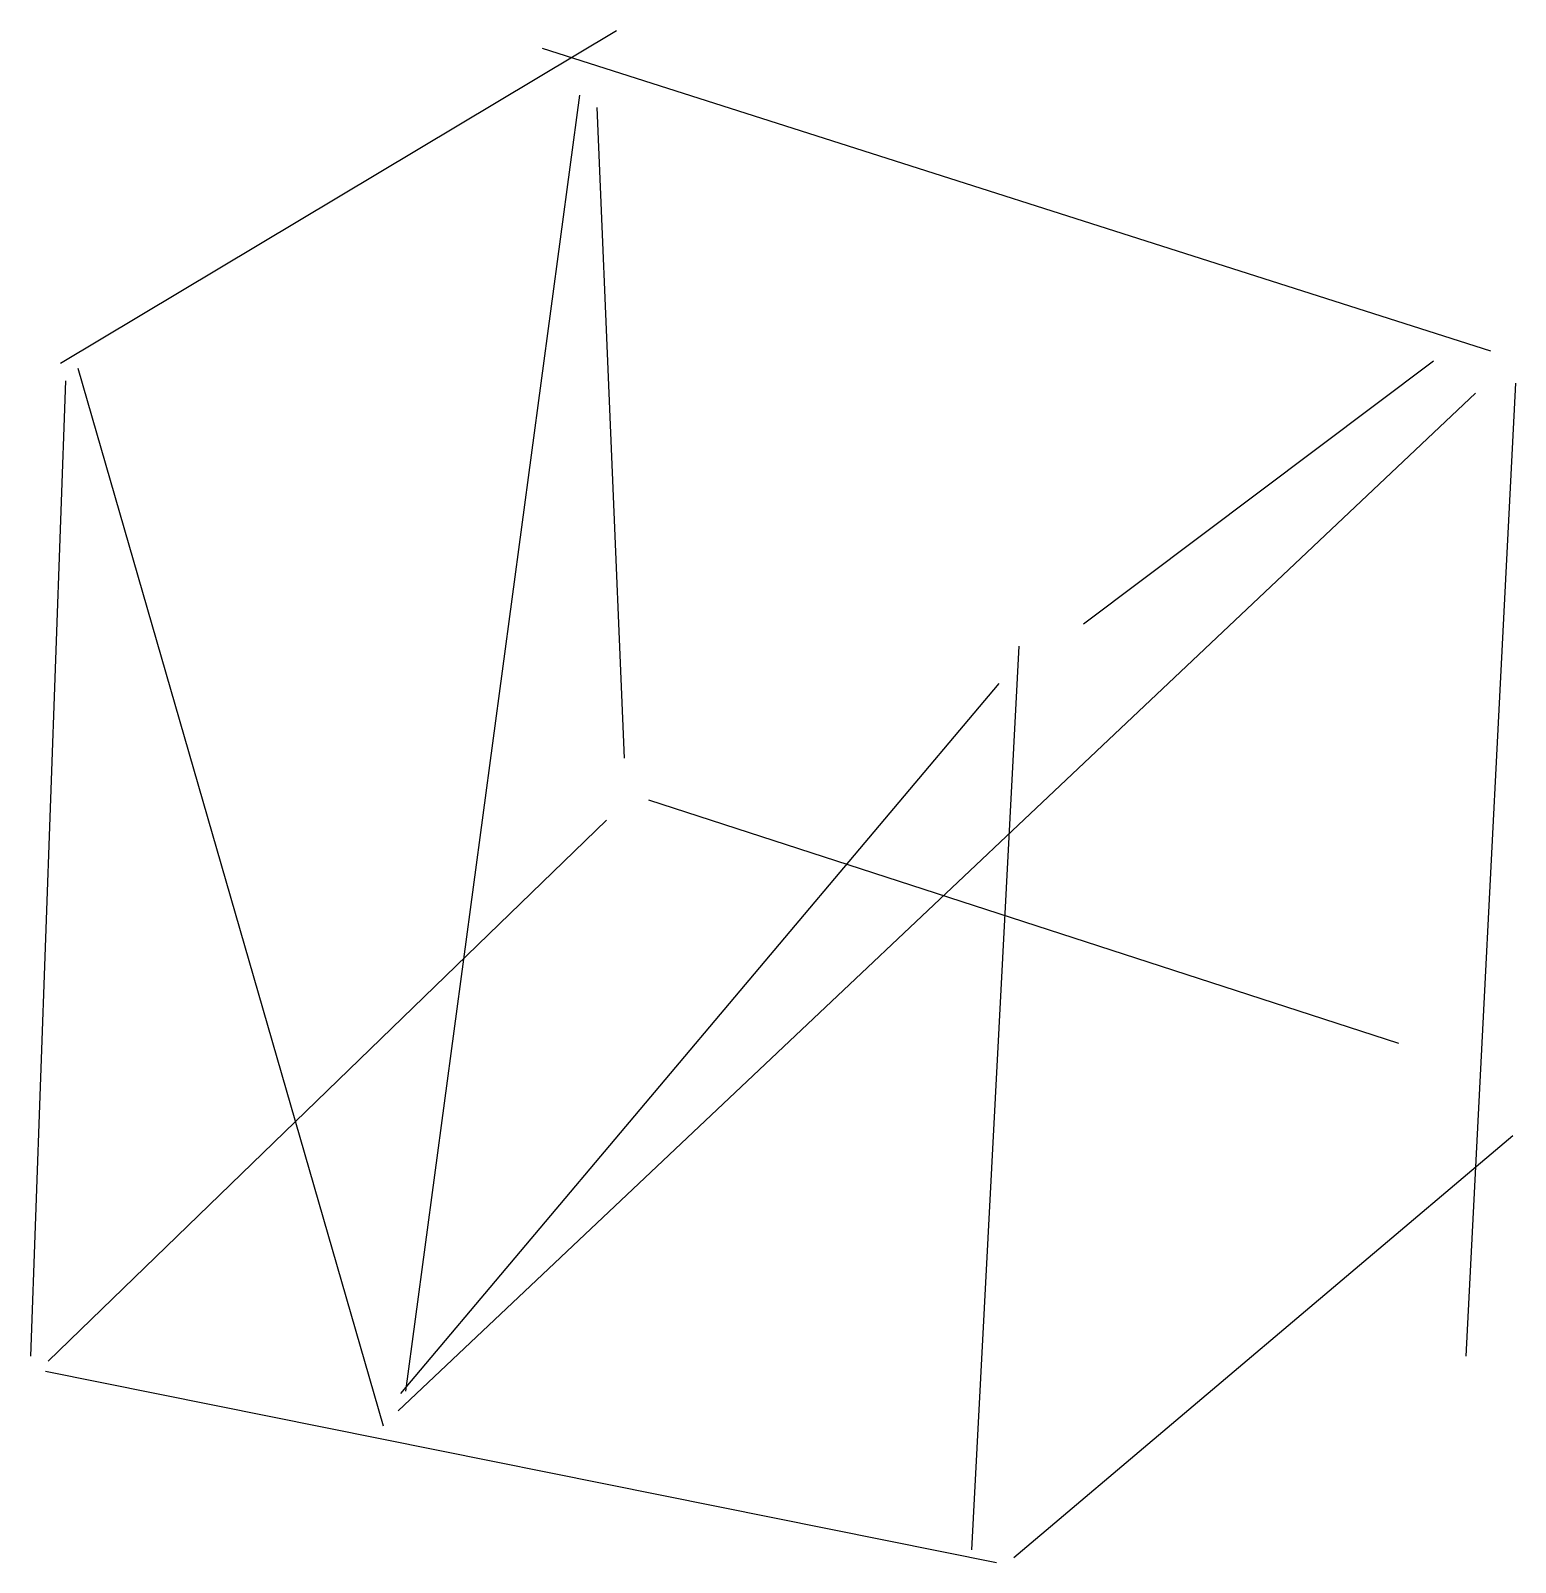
# Model space of a CAD drawing. Header units: metres. Extents: x -76 to 97, y -91 to 88.
import ezdxf

# ---------------------------------------------------------------- set-up
doc = ezdxf.new("R2010")
doc.units = ezdxf.units.M

msp = doc.modelspace()

# ---------------------------------------------------------------- linework, layer by layer
at = {"color": 0, "linetype": 'CONTINUOUS'}
for p, q in [((-72.779338, 49.391167), (-7.699211, 88.323028)), ((-16.4153, 86.289274), (94.569558, 50.843849)), ((-12.057256, 80.769085), (-32.394795, -70.890852)), ((-10.023502, 79.316404), (-6.827603, 3.195899)), ((-70.745584, 48.810095), (-35.009621, -74.95836)), ((46.921609, 18.884858), (87.887224, 49.681703)), ((-72.198265, 47.357413), (-76.265773, -66.823344)), ((97.474921, 47.066877), (91.664196, -66.823344)), ((92.826341, 45.904732), (-33.266404, -73.215142)), ((39.367666, 16.270032), (33.847476, -89.485174)), ((37.043375, 11.911987), (-32.975868, -71.181388)), ((83.819716, -30.215773), (-3.92224, -1.743218)), ((-74.232019, -67.404416), (-8.861356, -4.067508)), ((38.786593, -90.356782), (97.184385, -40.965615)), ((-74.522555, -68.566562), (36.752839, -90.937855))]:
    msp.add_line(p, q, dxfattribs=at)

doc.saveas('drawing.dxf')
